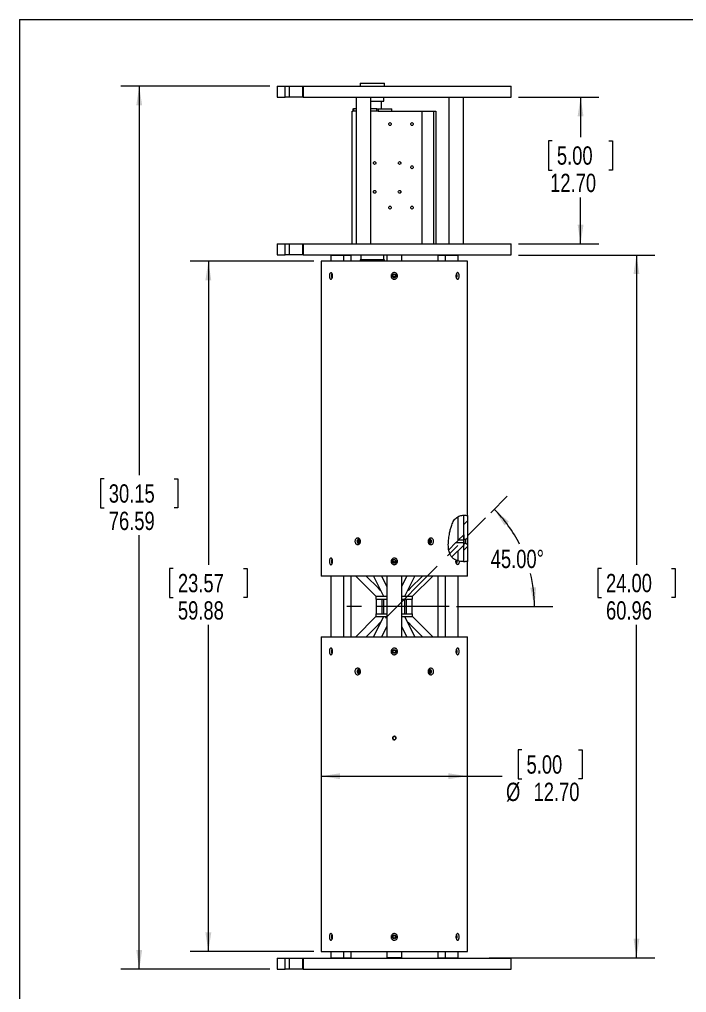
# Model space of a CAD drawing. Header units: millimetres. Extents: x 1 to 20.6, y 0.6 to 27.3.
# Drawn here: x 0.95 to 12.53, y 10.42 to 27.3 of the extents above; entities that cross this region are included whole.
import ezdxf

# ---------------------------------------------------------------- set-up
doc = ezdxf.new("R2010")
doc.units = ezdxf.units.MM
doc.linetypes.add('CENTERX2', pattern=[2.032, 1.27, -0.254, 0.254, -0.254])
doc.styles.add('SLDTEXTSTYLE0', font='TXT', dxfattribs={"width": 0.75})
doc.dimstyles.new('SLDDIMSTYLE0', dxfattribs={"dimtxt": 0.3175, "dimasz": 0.3302, "dimexe": 0, "dimexo": 0.0625, "dimgap": 0.079375, "dimtad": 0, "dimtih": 1, "dimtoh": 1, "dimlfac": 5, "dimrnd": 1e-09, "dimzin": 12, "dimdsep": 46, "dimtxsty": 'SLDTEXTSTYLE0', "dimsah": 1, "dimcen": 0.09, "dimadec": 0, "dimazin": 3, "dimtfac": 1, "dimtofl": 0, "dimtmove": 0, "dimatfit": 3, "dimfxl": 1, "dimfrac": 2, "dimtolj": 1, "dimtzin": 12, "dimarcsym": 0})
doc.dimstyles.new('SLDDIMSTYLE1', dxfattribs={"dimtxt": 0.3175, "dimasz": 0.3302, "dimexe": 0, "dimexo": 0.0625, "dimgap": 0.079375, "dimtad": 0, "dimtih": 1, "dimtoh": 1, "dimlfac": 5, "dimrnd": 1e-09, "dimzin": 4, "dimdsep": 46, "dimtxsty": 'SLDTEXTSTYLE0', "dimsah": 1, "dimcen": 0.09, "dimadec": 0, "dimazin": 1, "dimtfac": 1, "dimtofl": 0, "dimtmove": 0, "dimatfit": 3, "dimfxl": 1, "dimfrac": 2, "dimtolj": 1, "dimtzin": 12, "dimarcsym": 0})
doc.dimstyles.new('SLDDIMSTYLE2', dxfattribs={"dimtxt": 0.3175, "dimasz": 0.3302, "dimexe": 0, "dimexo": 0.0625, "dimgap": 0.079375, "dimtad": 0, "dimtih": 1, "dimtoh": 1, "dimdec": 4, "dimlfac": 5, "dimzin": 4, "dimdsep": 46, "dimtxsty": 'SLDTEXTSTYLE0', "dimsah": 1, "dimcen": 0.09, "dimazin": 1, "dimtfac": 1, "dimtofl": 0, "dimtmove": 0, "dimatfit": 3, "dimfxl": 1, "dimfrac": 2, "dimtolj": 1, "dimtzin": 12, "dimarcsym": 0})

# ---------------------------------------------------------------- blocks, each defined once
blk = doc.blocks.new('_D')
at = {"color": 7, "linetype": 'Continuous', "lineweight": 0}
for p, q in [((5.301, 26.145), (2.715, 26.145)), ((3.032, 26.145), (3.032, 19.399)), ((2.424, 19.334), (2.359, 19.334)), ((2.359, 19.334), (2.359, 18.83)), ((3.641, 19.334), (3.705, 19.334)), ((3.705, 19.334), (3.705, 18.83)), ((2.359, 18.83), (2.424, 18.83)), ((3.705, 18.83), (3.641, 18.83)), ((3.032, 10.827), (3.032, 18.355)), ((5.301, 10.827), (2.715, 10.827))]:
    blk.add_line(p, q, dxfattribs=at)
for points in [[(3.032, 26.145), (2.981, 25.815), (3.083, 25.815)], [(3.032, 10.827), (3.083, 11.158), (2.981, 11.158)]]:
    blk.add_solid(points, dxfattribs=at)
at = {"color": 7, "linetype": 'Continuous', "lineweight": 0, "char_height": 0.3175, "attachment_point": 1, "style": 'SLDTEXTSTYLE0'}
for s, insert in [('30.15', (2.504, 19.239)), ('76.59', (2.504, 18.764))]:
    blk.add_mtext(s, dxfattribs=dict(at, insert=insert))
blk = doc.blocks.new('_D_1')
at = {"color": 7, "linetype": 'Continuous', "lineweight": 0}
for p, q in [((9.619, 25.954), (11.012, 25.954)), ((10.695, 25.954), (10.695, 25.262)), ((10.204, 25.197), (10.139, 25.197)), ((10.139, 25.197), (10.139, 24.693)), ((11.186, 25.197), (11.251, 25.197)), ((11.251, 25.197), (11.251, 24.693)), ((10.139, 24.693), (10.204, 24.693)), ((11.251, 24.693), (11.186, 24.693)), ((10.695, 23.414), (10.695, 24.218)), ((9.619, 23.414), (11.012, 23.414))]:
    blk.add_line(p, q, dxfattribs=at)
for points in [[(10.695, 25.954), (10.644, 25.624), (10.746, 25.624)], [(10.695, 23.414), (10.746, 23.745), (10.644, 23.745)]]:
    blk.add_solid(points, dxfattribs=at)
at = {"color": 7, "linetype": 'Continuous', "lineweight": 0, "char_height": 0.3175, "attachment_point": 1, "style": 'SLDTEXTSTYLE0'}
for s, insert in [('5.00', (10.284, 25.103)), ('12.70', (10.167, 24.628))]:
    blk.add_mtext(s, dxfattribs=dict(at, insert=insert))
blk = doc.blocks.new('_D_2')
at = {"color": 7, "linetype": 'Continuous', "lineweight": 0}
for p, q in [((9.619, 23.217), (11.983, 23.217)), ((11.665, 23.217), (11.665, 17.845)), ((11.057, 17.78), (10.992, 17.78)), ((10.992, 17.78), (10.992, 17.276)), ((12.273, 17.78), (12.338, 17.78)), ((12.338, 17.78), (12.338, 17.276)), ((10.992, 17.276), (11.057, 17.276)), ((12.338, 17.276), (12.273, 17.276)), ((11.665, 11.025), (11.665, 16.801)), ((9.105, 11.025), (11.983, 11.025))]:
    blk.add_line(p, q, dxfattribs=at)
for points in [[(11.665, 23.217), (11.614, 22.887), (11.716, 22.887)], [(11.665, 11.025), (11.716, 11.355), (11.614, 11.355)]]:
    blk.add_solid(points, dxfattribs=at)
at = {"color": 7, "linetype": 'Continuous', "lineweight": 0, "char_height": 0.3175, "attachment_point": 1, "style": 'SLDTEXTSTYLE0'}
for s, insert in [('24.00', (11.137, 17.685)), ('60.96', (11.137, 17.21))]:
    blk.add_mtext(s, dxfattribs=dict(at, insert=insert))
blk = doc.blocks.new('_D_3')
at = {"color": 7, "linetype": 'Continuous', "lineweight": 0}
for p, q in [((9.676, 14.632), (9.612, 14.632)), ((9.612, 14.632), (9.612, 14.128)), ((10.659, 14.632), (10.723, 14.632)), ((10.723, 14.632), (10.723, 14.128)), ((6.19, 14.175), (8.73, 14.175)), ((8.73, 14.175), (9.336, 14.175)), ((9.612, 14.128), (9.676, 14.128)), ((10.723, 14.128), (10.659, 14.128))]:
    blk.add_line(p, q, dxfattribs=at)
for points in [[(6.19, 14.175), (6.52, 14.124), (6.52, 14.226)], [(8.73, 14.175), (8.4, 14.226), (8.4, 14.124)]]:
    blk.add_solid(points, dxfattribs=at)
at = {"color": 7, "linetype": 'Continuous', "lineweight": 0, "char_height": 0.3175, "attachment_point": 1, "style": 'SLDTEXTSTYLE0'}
for s, insert in [('5.00', (9.757, 14.537)), ('%%c', (9.4, 14.062)), ('12.70', (9.879, 14.062))]:
    blk.add_mtext(s, dxfattribs=dict(at, insert=insert))
blk = doc.blocks.new('_D_4')
at = {"color": 7, "linetype": 'Continuous', "lineweight": 0}
for p, q in [((6.063, 23.109), (3.915, 23.109)), ((4.232, 23.109), (4.232, 17.845)), ((3.624, 17.78), (3.559, 17.78)), ((3.559, 17.78), (3.559, 17.276)), ((4.841, 17.78), (4.905, 17.78)), ((4.905, 17.78), (4.905, 17.276)), ((3.559, 17.276), (3.624, 17.276)), ((4.905, 17.276), (4.841, 17.276)), ((4.232, 11.133), (4.232, 16.801)), ((6.063, 11.133), (3.915, 11.133))]:
    blk.add_line(p, q, dxfattribs=at)
for points in [[(4.232, 23.109), (4.181, 22.779), (4.283, 22.779)], [(4.232, 11.133), (4.283, 11.463), (4.181, 11.463)]]:
    blk.add_solid(points, dxfattribs=at)
at = {"color": 7, "linetype": 'Continuous', "lineweight": 0, "char_height": 0.3175, "attachment_point": 1, "style": 'SLDTEXTSTYLE0'}
for s, insert in [('23.57', (3.704, 17.685)), ('59.88', (3.704, 17.21))]:
    blk.add_mtext(s, dxfattribs=dict(at, insert=insert))
blk = doc.blocks.new('_D_5')
at = {"color": 7, "linetype": 'Continuous', "lineweight": 0}
for p, q in [((9.135, 18.745), (9.421, 19.031)), ((8.54, 17.121), (10.212, 17.121))]:
    blk.add_line(p, q, dxfattribs=at)
for start, end in [(26.864, 45), (0, 13.9139)]:
    blk.add_arc((7.51, 17.121), 2.384, start, end, dxfattribs=at)
for points in [[(9.196, 18.807), (9.375, 18.524), (9.451, 18.591)], [(9.895, 17.121), (9.923, 17.454), (9.821, 17.447)]]:
    blk.add_solid(points, dxfattribs=at)
at = {"color": 7, "linetype": 'Continuous', "lineweight": 0, "insert": (9.135, 18.104), "char_height": 0.3175, "attachment_point": 1, "style": 'SLDTEXTSTYLE0'}
blk.add_mtext('45.00°', dxfattribs=at)

msp = doc.modelspace()

# ---------------------------------------------------------------- hatches: boundary and pattern name
at = {"linetype": 'Continuous', "lineweight": 0}
h = msp.add_hatch(dxfattribs=at)
h.set_pattern_fill('ANSI31', scale=0.1, style=0)
edge = h.paths.add_edge_path(flags=0)
edge.add_spline(control_points=[(8.730247, 18.698515), (8.708611, 18.701851), (8.687286, 18.70321), (8.666747, 18.702442)], knot_values=[0.086639979, 0.086639979, 0.086639979, 0.086639979, 0.1136317, 0.1136317, 0.1136317, 0.1136317], weights=[1, 1, 1, 1], degree=3, periodic=0)
edge.add_line((8.666747, 18.702442), (8.666747, 18.282431))
edge.add_line((8.666747, 18.282431), (8.70205, 18.282431))
edge.add_line((8.70205, 18.282431), (8.730247, 18.306942))
edge.add_line((8.730247, 18.306942), (8.730247, 18.698515))
h = msp.add_hatch(dxfattribs=at)
h.set_pattern_fill('ANSI31', scale=0.1, style=0)
h.paths.add_polyline_path([(8.572102, 18.272398), (8.665299, 18.272398), (8.665299, 18.365595)], flags=0)
h = msp.add_hatch(dxfattribs=at)
h.set_pattern_fill('ANSI31', scale=0.1, style=0)
edge = h.paths.add_edge_path(flags=0)
edge.add_line((8.665299, 18.18599), (8.665299, 18.227186))
edge.add_line((8.665299, 18.227186), (8.52689, 18.227186))
edge.add_line((8.52689, 18.227186), (8.405102, 18.105399))
edge.add_spline(control_points=[(8.405102, 18.105399), (8.41316, 18.055868), (8.429566, 18.012106), (8.457724, 17.978415)], knot_values=[0.416616937, 0.416616937, 0.416616937, 0.416616937, 0.481722104, 0.481722104, 0.481722104, 0.481722104], weights=[1, 1, 1, 1], degree=3, periodic=0)
edge.add_line((8.457724, 17.978415), (8.665299, 18.18599))
h = msp.add_hatch(dxfattribs=at)
h.set_pattern_fill('ANSI31', scale=0.1, style=0)
edge = h.paths.add_edge_path(flags=0)
edge.add_line((8.730247, 18.192642), (8.70205, 18.217153))
edge.add_line((8.70205, 18.217153), (8.666747, 18.217153))
edge.add_line((8.666747, 18.217153), (8.666747, 17.897161))
edge.add_spline(control_points=[(8.666747, 17.897161), (8.687514, 17.896691), (8.708794, 17.897576), (8.730247, 17.899763)], knot_values=[0.584541604, 0.584541604, 0.584541604, 0.584541604, 0.609069313, 0.609069313, 0.609069313, 0.609069313], weights=[1, 1, 1, 1], degree=3, periodic=0)
edge.add_line((8.730247, 17.899763), (8.730247, 18.192642))

# ---------------------------------------------------------------- linework, layer by layer
at = {"color": 7, "linetype": 'Continuous', "lineweight": 0}
for p, q in [((0.9525, 27.305), (20.6375, 27.305)), ((0.9525, 27.305), (0.9525, 0.635)), ((8.665299, 18.365595), (8.665299, 18.18599)), ((8.665299, 18.272398), (8.666747, 18.27724)), ((8.665299, 18.18599), (8.665299, 18.272398))]:
    msp.add_line(p, q, dxfattribs=at)
at = {"color": 7, "linetype": 'Continuous', "lineweight": 15}
for p, q in [((6.870418, 26.200785), (6.870418, 26.144886)), ((6.870418, 26.200785), (7.262283, 26.200785)), ((7.262283, 26.200785), (7.290418, 26.200785)), ((7.290418, 26.144886), (7.290418, 26.200785)), ((5.428247, 26.144886), (5.428247, 25.954386)), ((5.428247, 26.144886), (5.565126, 26.144886)), ((5.565126, 25.954386), (5.565126, 26.144886)), ((5.565126, 26.144886), (5.637904, 26.144886)), ((5.637904, 26.144886), (5.637904, 25.954386)), ((5.637904, 26.144886), (5.866504, 26.144886)), ((5.866504, 26.144886), (5.866504, 25.954386)), ((5.866504, 26.144886), (5.877741, 26.144886)), ((5.877741, 26.144886), (5.877741, 25.954386)), ((5.877741, 26.144886), (9.492247, 26.144886)), ((9.492247, 25.954386), (9.492247, 26.144886)), ((5.428247, 25.954386), (5.565126, 25.954386)), ((5.637904, 25.954386), (5.565126, 25.954386)), ((5.866504, 25.954386), (5.637904, 25.954386)), ((5.877741, 25.954386), (5.866504, 25.954386)), ((5.877741, 25.954386), (9.492247, 25.954386)), ((6.796848, 25.954386), (6.796848, 23.414386)), ((7.050848, 23.414386), (7.050848, 25.954386)), ((7.050848, 25.886386), (7.253623, 25.886386)), ((7.239118, 25.754385), (7.239118, 25.886386)), ((7.253623, 25.886386), (7.280418, 25.886386)), ((7.280418, 25.886386), (7.280418, 25.954386)), ((8.406044, 25.954386), (8.406044, 23.414386)), ((8.660044, 23.414386), (8.660044, 25.954386)), ((6.729029, 23.414386), (6.729029, 25.714386)), ((6.729029, 25.714386), (6.740768, 25.714386)), ((6.740768, 25.754385), (6.740768, 25.714386)), ((6.740768, 25.754385), (6.750768, 25.754385)), ((6.750768, 25.714386), (6.740768, 25.714386)), ((6.750768, 25.754385), (6.750768, 25.714386)), ((6.796848, 25.754385), (6.750768, 25.754385)), ((6.796848, 25.714386), (6.750768, 25.714386)), ((7.156068, 25.754385), (7.050848, 25.754385)), ((7.156068, 25.714386), (7.050848, 25.714386)), ((7.156068, 25.714386), (7.156068, 25.754385)), ((7.156068, 25.754385), (7.183388, 25.754385)), ((7.183388, 25.714386), (7.156068, 25.714386)), ((7.183388, 25.754385), (7.183388, 25.714386)), ((7.183388, 25.754385), (7.417388, 25.754385)), ((7.183388, 25.714386), (7.188888, 25.714386)), ((7.188888, 25.714386), (7.941464, 25.714386)), ((7.417388, 25.714386), (7.417388, 25.754385)), ((7.417388, 25.754385), (7.420068, 25.754385)), ((7.420068, 25.714386), (7.420068, 25.754385)), ((7.941464, 25.714386), (8.141464, 25.714386)), ((7.941464, 25.714386), (7.941464, 23.414386)), ((8.141464, 25.714386), (8.141464, 23.414386)), ((8.141464, 25.714386), (8.181464, 25.714386)), ((8.181464, 25.714386), (8.181464, 23.414386)), ((5.428247, 23.414386), (5.428247, 23.223886)), ((5.428247, 23.414386), (5.565126, 23.414386)), ((5.565126, 23.223886), (5.565126, 23.414386)), ((5.565126, 23.414386), (5.637904, 23.414386)), ((5.637904, 23.414386), (5.637904, 23.223886)), ((5.637904, 23.414386), (5.866504, 23.414386)), ((5.866504, 23.414386), (5.866504, 23.223886)), ((5.866504, 23.414386), (5.877741, 23.414386)), ((5.877741, 23.414386), (5.877741, 23.223886)), ((5.877741, 23.414386), (9.492247, 23.414386)), ((9.492247, 23.223886), (9.492247, 23.414386)), ((5.428247, 23.223886), (5.565126, 23.223886)), ((5.637904, 23.223886), (5.565126, 23.223886)), ((5.866504, 23.223886), (5.637904, 23.223886)), ((5.877741, 23.223886), (5.866504, 23.223886)), ((5.877741, 23.223886), (9.492247, 23.223886)), ((6.357692, 23.216941), (6.357692, 23.108941)), ((6.357692, 23.216941), (6.577662, 23.216941)), ((6.577662, 23.216941), (6.577662, 23.108941)), ((6.577662, 23.216941), (6.704662, 23.216941)), ((6.704662, 23.216941), (6.704662, 23.108941)), ((6.870418, 23.133186), (6.870418, 23.108941)), ((7.262283, 23.133186), (6.870418, 23.133186)), ((6.880418, 23.223886), (6.880418, 23.133186)), ((7.290418, 23.133186), (7.262283, 23.133186)), ((7.280418, 23.133186), (7.280418, 23.223886)), ((7.290418, 23.108941), (7.290418, 23.133186)), ((7.333247, 23.223886), (7.333247, 23.108941)), ((7.587247, 23.223886), (7.587247, 23.108941)), ((8.215831, 23.216941), (8.215831, 23.108941)), ((8.215831, 23.216941), (8.342831, 23.216941)), ((8.342831, 23.216941), (8.342831, 23.108941)), ((8.342831, 23.216941), (8.562801, 23.216941)), ((8.562801, 23.216941), (8.562801, 23.108941)), ((6.190247, 23.108941), (6.190247, 18.306475)), ((6.825247, 23.108941), (6.190247, 23.108941)), ((8.730247, 23.108941), (6.825247, 23.108941)), ((8.730247, 18.698515), (8.730247, 23.108941)), ((8.562801, 18.673402), (8.562801, 18.258051)), ((8.666747, 18.282431), (8.666747, 18.702442)), ((8.730247, 18.698515), (8.730247, 18.306942)), ((8.572102, 18.272398), (8.665299, 18.365595)), ((8.665299, 18.272398), (8.572102, 18.272398)), ((8.665299, 18.272398), (8.665299, 18.365595)), ((8.665299, 18.227186), (8.665299, 18.272398)), ((8.70205, 18.282431), (8.666747, 18.282431)), ((8.730247, 18.306942), (8.70205, 18.282431)), ((8.70205, 18.217154), (8.70205, 18.282431)), ((6.190247, 18.193434), (6.190247, 17.64794)), ((6.857721, 18.227186), (6.859844, 18.22732)), ((8.405102, 18.105399), (8.52689, 18.227186)), ((8.665299, 18.18599), (8.457724, 17.978415)), ((8.52689, 18.227186), (8.665299, 18.227186)), ((8.562801, 18.083492), (8.562801, 17.913365)), ((8.665299, 18.18599), (8.665299, 18.227186)), ((8.666747, 17.897161), (8.666747, 18.217154)), ((8.666747, 18.217154), (8.70205, 18.217154)), ((8.70205, 18.217154), (8.730247, 18.192642)), ((8.730247, 18.192642), (8.730247, 17.899763)), ((8.586982, 17.90645), (8.550164, 17.91698)), ((8.730247, 17.64794), (8.730247, 17.899763)), ((6.825247, 17.64794), (6.190247, 17.64794)), ((6.357692, 17.64794), (6.357692, 16.59394)), ((6.577662, 17.64794), (6.577662, 16.59394)), ((6.704662, 17.64794), (6.704662, 16.59394)), ((6.793244, 17.64794), (7.142444, 17.29874)), ((8.730247, 17.64794), (6.825247, 17.64794)), ((7.183739, 17.43705), (6.972849, 17.64794)), ((7.100651, 17.64794), (7.275251, 17.29874)), ((7.333247, 17.466731), (7.242642, 17.64794)), ((7.333247, 17.64794), (7.333247, 16.59394)), ((7.677851, 17.64794), (7.587247, 17.466731)), ((7.587247, 17.64794), (7.587247, 16.59394)), ((7.645242, 17.29874), (7.819842, 17.64794)), ((7.947644, 17.64794), (7.736754, 17.43705)), ((7.778049, 17.29874), (8.127249, 17.64794)), ((8.215831, 17.64794), (8.215831, 16.59394)), ((8.342831, 17.64794), (8.342831, 16.59394)), ((8.562801, 17.64794), (8.562801, 16.59394)), ((7.142444, 17.29874), (7.142747, 17.29874)), ((7.142747, 17.29874), (7.142747, 17.24794)), ((7.142747, 17.24794), (7.333247, 17.24794)), ((7.142796, 17.29874), (7.296655, 17.29874)), ((7.149161, 16.99394), (7.149161, 17.24794)), ((7.149161, 17.24794), (7.249711, 17.24794)), ((7.249711, 16.99394), (7.249711, 17.24794)), ((7.278254, 16.99394), (7.278254, 17.24794)), ((7.296655, 17.29874), (7.306388, 17.29874)), ((7.306388, 17.29874), (7.333247, 17.29874)), ((7.587247, 17.29874), (7.614105, 17.29874)), ((7.587247, 17.24794), (7.73521, 17.24794)), ((7.614105, 17.29874), (7.623838, 17.29874)), ((7.623838, 17.29874), (7.73521, 17.29874)), ((7.642239, 16.99394), (7.642239, 17.24794)), ((7.670782, 16.99394), (7.670782, 17.24794)), ((7.670782, 17.24794), (7.771332, 17.24794)), ((7.73521, 17.29874), (7.777697, 17.29874)), ((7.73521, 17.24794), (7.777747, 17.24794)), ((7.771332, 16.99394), (7.771332, 17.24794)), ((7.777747, 17.24794), (7.777747, 17.29874)), ((7.777747, 17.29874), (7.778049, 17.29874)), ((7.142444, 16.94314), (6.793244, 16.59394)), ((7.275251, 16.94314), (7.100651, 16.59394)), ((7.142444, 16.94314), (7.142747, 16.94314)), ((7.142747, 16.99394), (7.142747, 16.94314)), ((7.142747, 16.99394), (7.333247, 16.99394)), ((7.142796, 16.94314), (7.296655, 16.94314)), ((7.149161, 16.99394), (7.249711, 16.99394)), ((7.296655, 16.94314), (7.306388, 16.94314)), ((7.306388, 16.94314), (7.333247, 16.94314)), ((7.587247, 16.99394), (7.777747, 16.99394)), ((7.587247, 16.94314), (7.614105, 16.94314)), ((7.614105, 16.94314), (7.623838, 16.94314)), ((7.623838, 16.94314), (7.777697, 16.94314)), ((7.819842, 16.59394), (7.645242, 16.94314)), ((7.670782, 16.99394), (7.771332, 16.99394)), ((7.777697, 16.94314), (7.778049, 16.94314)), ((7.777747, 16.94314), (7.777747, 16.99394)), ((8.127249, 16.59394), (7.778049, 16.94314)), ((6.972849, 16.59394), (7.183641, 16.804732)), ((7.242642, 16.59394), (7.333247, 16.77515)), ((7.587247, 16.77515), (7.677851, 16.59394)), ((7.736853, 16.804732), (7.947644, 16.59394)), ((6.190247, 16.59394), (6.190247, 16.048634)), ((6.190247, 16.59394), (6.825247, 16.59394)), ((6.825247, 16.59394), (8.730247, 16.59394)), ((8.730247, 16.048557), (8.730247, 16.59394)), ((6.190247, 15.935714), (6.190247, 11.13294)), ((6.857721, 15.969482), (6.859844, 15.969616)), ((8.730247, 11.13294), (8.730247, 15.93494)), ((5.428247, 11.017995), (5.428247, 10.827495)), ((5.428247, 11.017995), (5.565126, 11.017995)), ((5.565126, 10.827495), (5.565126, 11.017995)), ((5.565126, 11.017995), (5.637904, 11.017995)), ((5.637904, 11.017995), (5.637904, 10.827495)), ((5.637904, 11.017995), (5.866504, 11.017995)), ((5.866504, 11.017995), (5.866504, 10.827495)), ((5.866504, 11.017995), (5.877741, 11.017995)), ((5.877741, 11.017995), (5.877741, 10.827495)), ((5.877741, 11.017995), (9.492247, 11.017995)), ((6.190247, 11.13294), (6.825247, 11.13294)), ((6.357692, 11.13294), (6.357692, 11.02494)), ((6.357692, 11.02494), (6.577662, 11.02494)), ((6.577662, 11.13294), (6.577662, 11.02494)), ((6.577662, 11.02494), (6.704662, 11.02494)), ((6.704662, 11.13294), (6.704662, 11.02494)), ((6.825247, 11.13294), (8.730247, 11.13294)), ((7.333247, 11.13294), (7.333247, 11.031886)), ((7.333247, 11.031886), (7.587247, 11.031886)), ((7.587247, 11.13294), (7.587247, 11.031886)), ((8.215831, 11.13294), (8.215831, 11.02494)), ((8.215831, 11.02494), (8.342831, 11.02494)), ((8.342831, 11.13294), (8.342831, 11.02494)), ((8.342831, 11.02494), (8.562801, 11.02494)), ((8.562801, 11.13294), (8.562801, 11.02494)), ((9.492247, 10.827495), (9.492247, 11.017995)), ((5.428247, 10.827495), (5.565126, 10.827495)), ((5.637904, 10.827495), (5.565126, 10.827495)), ((5.866504, 10.827495), (5.637904, 10.827495)), ((5.877741, 10.827495), (5.866504, 10.827495)), ((5.877741, 10.827495), (9.492247, 10.827495))]:
    msp.add_line(p, q, dxfattribs=at)
at = {"color": 7, "linetype": 'CENTERX2', "lineweight": 0}
for p, q in [((7.308438, 16.918932), (9.045107, 18.655601)), ((8.412747, 17.12094), (6.507747, 17.12094))]:
    msp.add_line(p, q, dxfattribs=at)
at = {"color": 7, "linetype": 'Continuous', "lineweight": 15, "flags": 128}
for points in [[(7.387208, 25.465796), (7.379059, 25.467667), (7.37215, 25.472998), (7.367534, 25.480975), (7.365913, 25.490386), (7.367534, 25.499796), (7.37215, 25.507774), (7.379059, 25.513104), (7.387208, 25.514976), (7.395358, 25.513104), (7.402266, 25.507774), (7.406883, 25.499796), (7.408504, 25.490386), (7.406883, 25.480975), (7.402266, 25.472998), (7.395358, 25.467667), (7.387208, 25.465796)], [(7.768259, 25.465796), (7.76011, 25.467667), (7.753201, 25.472998), (7.748585, 25.480975), (7.746964, 25.490386), (7.748585, 25.499796), (7.753201, 25.507774), (7.76011, 25.513104), (7.768259, 25.514976), (7.776409, 25.513104), (7.783318, 25.507774), (7.787934, 25.499796), (7.789555, 25.490386), (7.787934, 25.480975), (7.783318, 25.472998), (7.776409, 25.467667), (7.768259, 25.465796)], [(7.11874, 24.789796), (7.110591, 24.791667), (7.103682, 24.796998), (7.099066, 24.804975), (7.097445, 24.814386), (7.099066, 24.823796), (7.103682, 24.831773), (7.110591, 24.837104), (7.11874, 24.838975), (7.12689, 24.837104), (7.133799, 24.831773), (7.138415, 24.823796), (7.140036, 24.814386), (7.138415, 24.804975), (7.133799, 24.796998), (7.12689, 24.791667), (7.11874, 24.789796)], [(7.13874, 24.822832), (7.137445, 24.814386), (7.13874, 24.80594)], [(7.551753, 24.789796), (7.543604, 24.791667), (7.536695, 24.796998), (7.532078, 24.804975), (7.530457, 24.814386), (7.532078, 24.823796), (7.536695, 24.831773), (7.543604, 24.837104), (7.551753, 24.838975), (7.559902, 24.837104), (7.566811, 24.831773), (7.571428, 24.823796), (7.573049, 24.814386), (7.571428, 24.804975), (7.566811, 24.796998), (7.559902, 24.791667), (7.551753, 24.789796)], [(7.571753, 24.822832), (7.570457, 24.814386), (7.571753, 24.80594)], [(7.768259, 24.715796), (7.76011, 24.717668), (7.753201, 24.722998), (7.748585, 24.730975), (7.746964, 24.740386), (7.748585, 24.749796), (7.753201, 24.757774), (7.76011, 24.763104), (7.768259, 24.764976), (7.776409, 24.763104), (7.783318, 24.757774), (7.787934, 24.749796), (7.789555, 24.740386), (7.787934, 24.730975), (7.783318, 24.722998), (7.776409, 24.717668), (7.768259, 24.715796)], [(7.11874, 24.289796), (7.110591, 24.291667), (7.103682, 24.296998), (7.099066, 24.304976), (7.097445, 24.314385), (7.099066, 24.323796), (7.103682, 24.331773), (7.110591, 24.337104), (7.11874, 24.338975), (7.12689, 24.337104), (7.133799, 24.331773), (7.138415, 24.323796), (7.140036, 24.314385), (7.138415, 24.304976), (7.133799, 24.296998), (7.12689, 24.291667), (7.11874, 24.289796)], [(7.13874, 24.322831), (7.137445, 24.314385), (7.13874, 24.305939)], [(7.551753, 24.289796), (7.543604, 24.291667), (7.536695, 24.296998), (7.532078, 24.304976), (7.530457, 24.314385), (7.532078, 24.323796), (7.536695, 24.331773), (7.543604, 24.337104), (7.551753, 24.338975), (7.559902, 24.337104), (7.566811, 24.331773), (7.571428, 24.323796), (7.573049, 24.314385), (7.571428, 24.304976), (7.566811, 24.296998), (7.559902, 24.291667), (7.551753, 24.289796)], [(7.571753, 24.322831), (7.570457, 24.314385), (7.571753, 24.305939)], [(7.387208, 24.015795), (7.379059, 24.017668), (7.37215, 24.022998), (7.367534, 24.030976), (7.365913, 24.040386), (7.367534, 24.049796), (7.37215, 24.057773), (7.379059, 24.063104), (7.387208, 24.064976), (7.395358, 24.063104), (7.402266, 24.057773), (7.406883, 24.049796), (7.408504, 24.040386), (7.406883, 24.030976), (7.402266, 24.022998), (7.395358, 24.017668), (7.387208, 24.015795)], [(7.768259, 24.015795), (7.76011, 24.017668), (7.753201, 24.022998), (7.748585, 24.030976), (7.746964, 24.040386), (7.748585, 24.049796), (7.753201, 24.057773), (7.76011, 24.063104), (7.768259, 24.064976), (7.776409, 24.063104), (7.783318, 24.057773), (7.787934, 24.049796), (7.789555, 24.040386), (7.787934, 24.030976), (7.783318, 24.022998), (7.776409, 24.017668), (7.768259, 24.015795)], [(6.384813, 22.887579), (6.378568, 22.885095), (6.373274, 22.87802), (6.369736, 22.867431), (6.368494, 22.85494)], [(6.368494, 22.85494), (6.369736, 22.84245), (6.373274, 22.831861), (6.378568, 22.824786), (6.384813, 22.822301)], [(7.482853, 22.868831), (7.481132, 22.877482), (7.478737, 22.881837)], [(8.53568, 22.822301), (8.541925, 22.824786), (8.547219, 22.831861), (8.550757, 22.84245), (8.551999, 22.85494), (8.550757, 22.867431), (8.547219, 22.87802), (8.541925, 22.885095), (8.53568, 22.887579), (8.53568, 22.887579)], [(6.811079, 18.249792), (6.81323, 18.237302), (6.819358, 18.226713), (6.828528, 18.219638), (6.839345, 18.217154), (6.850162, 18.219638), (6.859332, 18.226713), (6.86546, 18.237302), (6.867611, 18.249792), (6.86546, 18.262283), (6.859332, 18.272872), (6.850162, 18.279947), (6.839345, 18.282431), (6.828528, 18.279947), (6.819358, 18.272872), (6.81323, 18.262283), (6.811079, 18.249792)], [(6.859844, 18.272265), (6.857721, 18.272398), (6.850229, 18.270678), (6.843877, 18.265777), (6.839633, 18.258443), (6.838143, 18.249792), (6.839633, 18.241142), (6.843877, 18.233808), (6.850229, 18.228907), (6.857721, 18.227186), (6.857721, 18.227186)], [(8.052882, 18.249792), (8.055034, 18.237302), (8.061161, 18.226713), (8.070331, 18.219638), (8.081148, 18.217154), (8.091965, 18.219638), (8.101135, 18.226713), (8.107263, 18.237302), (8.109415, 18.249792), (8.107263, 18.262283), (8.101135, 18.272872), (8.091965, 18.279947), (8.081148, 18.282431), (8.070331, 18.279947), (8.061161, 18.272872), (8.055034, 18.262283), (8.052882, 18.249792)], [(8.060649, 18.22732), (8.062773, 18.227186), (8.070265, 18.228907), (8.076616, 18.233808), (8.08086, 18.241142), (8.08235, 18.249792), (8.08086, 18.258443), (8.076616, 18.265777), (8.070265, 18.270678), (8.062773, 18.272398), (8.060649, 18.272265)], [(6.384813, 17.934579), (6.378568, 17.932095), (6.373274, 17.92502), (6.369736, 17.914431), (6.368494, 17.90194)], [(6.368494, 17.90194), (6.369736, 17.88945), (6.373274, 17.878861), (6.378568, 17.871786), (6.384813, 17.869301)], [(7.482853, 17.915831), (7.481132, 17.924482), (7.478737, 17.928837)], [(8.53568, 17.869301), (8.535703, 17.869301), (8.542201, 17.87202), (8.54762, 17.87969), (8.551063, 17.891042), (8.55196, 17.904198), (8.550164, 17.91698)], [(6.384813, 16.372579), (6.378568, 16.370095), (6.373274, 16.36302), (6.369736, 16.352431), (6.368494, 16.33994), (6.369736, 16.32745), (6.373274, 16.316861), (6.378568, 16.309786), (6.384813, 16.307301)], [(8.551999, 16.33994), (8.550757, 16.352431), (8.547219, 16.36302), (8.541925, 16.370095), (8.53568, 16.372579)], [(8.53568, 16.307301), (8.541925, 16.309786), (8.547219, 16.316861), (8.550757, 16.32745), (8.551999, 16.33994)], [(6.867611, 15.992088), (6.86546, 16.004579), (6.859332, 16.015167), (6.850162, 16.022243), (6.839345, 16.024727), (6.828528, 16.022243), (6.819358, 16.015167), (6.81323, 16.004579), (6.811079, 15.992088), (6.81323, 15.979598), (6.819358, 15.969009), (6.828528, 15.961934), (6.839345, 15.959449), (6.850162, 15.961934), (6.859332, 15.969009), (6.86546, 15.979598), (6.867611, 15.992088)], [(6.859844, 16.014561), (6.857721, 16.014694), (6.850229, 16.012973), (6.843877, 16.008073), (6.839633, 16.000739), (6.838143, 15.992088), (6.839633, 15.983437), (6.843877, 15.976103), (6.850229, 15.971203), (6.857721, 15.969482)], [(8.109415, 15.992088), (8.107263, 16.004579), (8.101135, 16.015167), (8.091965, 16.022243), (8.081148, 16.024727), (8.070331, 16.022243), (8.061161, 16.015167), (8.055034, 16.004579), (8.052882, 15.992088), (8.055034, 15.979598), (8.061161, 15.969009), (8.070331, 15.961934), (8.081148, 15.959449), (8.091965, 15.961934), (8.101135, 15.969009), (8.107263, 15.979598), (8.109415, 15.992088)], [(8.060649, 15.969616), (8.062773, 15.969482), (8.070265, 15.971203), (8.076616, 15.976103), (8.08086, 15.983437), (8.08235, 15.992088), (8.08086, 16.000739), (8.076616, 16.008073), (8.070265, 16.012973), (8.062773, 16.014694), (8.060649, 16.014561)], [(6.384813, 11.419579), (6.378568, 11.417095), (6.373274, 11.41002), (6.369736, 11.39943), (6.368494, 11.38694), (6.369736, 11.37445), (6.373274, 11.363861), (6.378568, 11.356786), (6.384813, 11.354301), (6.384813, 11.354301)], [(8.551999, 11.38694), (8.550757, 11.39943), (8.547219, 11.41002), (8.541925, 11.417095), (8.53568, 11.419579)], [(8.53568, 11.354301), (8.541925, 11.356786), (8.547219, 11.363861), (8.550757, 11.37445), (8.551999, 11.38694)]]:
    msp.add_lwpolyline(points, dxfattribs=at)
at = {"color": 7, "linetype": 'Continuous', "flags": 128}
msp.add_lwpolyline([(7.433952, 14.826657), (7.43903, 14.815745), (7.447338, 14.807907), (7.457611, 14.804336), (7.468286, 14.805578), (7.477736, 14.811441), (7.484524, 14.821035), (7.487616, 14.832897), (7.486541, 14.845223), (7.481463, 14.856136), (7.473155, 14.863974), (7.462882, 14.867544), (7.452207, 14.866303), (7.442757, 14.860439), (7.435969, 14.850846), (7.432877, 14.838983), (7.433952, 14.826657)], dxfattribs=at)
at = {"color": 7, "linetype": 'Continuous', "lineweight": 15}
for centre, radius in [((7.460247, 22.85494), 0.032639), ((7.460247, 17.90194), 0.032639), ((7.460247, 16.33994), 0.032639), ((7.460247, 16.33994), 0.022606), ((7.460247, 11.38694), 0.032639), ((7.460247, 11.38694), 0.022606)]:
    msp.add_circle(centre, radius, dxfattribs=at)
for centre in [(7.460247, 22.868831), (7.460247, 17.915831)]:
    msp.add_arc(centre, 0.022606, 144.8773848, 0, dxfattribs=at)
for points, knots in [([(6.37901, 22.898468), (6.381139, 22.894278), (6.385614, 22.88547), (6.389312, 22.867642), (6.389887, 22.848046), (6.386885, 22.828996), (6.38074, 22.812961), (6.372337, 22.801868), (6.362859, 22.796934), (6.353465, 22.798489), (6.345112, 22.80618), (6.338538, 22.819181), (6.33433, 22.836246), (6.332927, 22.855623), (6.334546, 22.875112), (6.339101, 22.892332), (6.346144, 22.905146), (6.354915, 22.912108), (6.364385, 22.912526), (6.372773, 22.907454), (6.377182, 22.901103), (6.37901, 22.898468)], [0, 0, 0, 0, 0.048915465, 0.102840112, 0.15757457, 0.212704506, 0.267642531, 0.321842925, 0.375025697, 0.427382042, 0.479526326, 0.532164081, 0.585734771, 0.640239218, 0.695304917, 0.750369665, 0.804849576, 0.858356015, 0.910921332, 0.963052649, 1, 1, 1, 1]), ([(7.506846, 22.886724), (7.509582, 22.88163), (7.515393, 22.870813), (7.517271, 22.851698), (7.513002, 22.832416), (7.502466, 22.815634), (7.487093, 22.803502), (7.468808, 22.797362), (7.449802, 22.797714), (7.432098, 22.804305), (7.417453, 22.816394), (7.407394, 22.832815), (7.403158, 22.851916), (7.405439, 22.871565), (7.414115, 22.889385), (7.428154, 22.903164), (7.445752, 22.911279), (7.46478, 22.912982), (7.483028, 22.908252), (7.49757, 22.898895), (7.504087, 22.890344), (7.506846, 22.886724)], [0, 0, 0, 0, 0.048641325, 0.103283097, 0.158382041, 0.213401349, 0.267772566, 0.321146642, 0.373620297, 0.425747059, 0.478247251, 0.531628894, 0.585977664, 0.640978598, 0.696087885, 0.7507159, 0.804417241, 0.857132388, 0.909290515, 0.961602102, 1, 1, 1, 1]), ([(8.579576, 22.894938), (8.581284, 22.890411), (8.584888, 22.88086), (8.587314, 22.862455), (8.587001, 22.842788), (8.583631, 22.824318), (8.577552, 22.809441), (8.569395, 22.799915), (8.560079, 22.796718), (8.550629, 22.799974), (8.542056, 22.809183), (8.535313, 22.823414), (8.531268, 22.841291), (8.530559, 22.860928), (8.533391, 22.88004), (8.539409, 22.89627), (8.547728, 22.907623), (8.557192, 22.912873), (8.566583, 22.911565), (8.574287, 22.905035), (8.578018, 22.897912), (8.579576, 22.894938)], [0, 0, 0, 0, 0.048824794, 0.103006073, 0.15790068, 0.21303776, 0.26782549, 0.321764072, 0.374685407, 0.42691365, 0.479125864, 0.531987555, 0.585826627, 0.64052898, 0.695654216, 0.750613892, 0.80485855, 0.858088229, 0.910471948, 0.962609327, 1, 1, 1, 1]), ([(8.533243, 17.923634), (8.524825, 17.927579), (8.508639, 17.935164), (8.483824, 17.951858), (8.455675, 17.978028), (8.426767, 18.022077), (8.408119, 18.081167), (8.400051, 18.138901), (8.397551, 18.208355), (8.404085, 18.295023), (8.418654, 18.385593), (8.435707, 18.464963), (8.4537, 18.524746), (8.474377, 18.573824), (8.495902, 18.611485), (8.520311, 18.642196), (8.549668, 18.66819), (8.582872, 18.686236), (8.617889, 18.696989), (8.649695, 18.701938), (8.686753, 18.70329), (8.713157, 18.700925), (8.728033, 18.69887), (8.729507, 18.698633), (8.730247, 18.698515)], [0, 0, 0, 0, 0.029153164, 0.056055837, 0.083503411, 0.126327161, 0.169142902, 0.200945672, 0.233604289, 0.295811094, 0.35940916, 0.403594572, 0.448380594, 0.479791884, 0.512010204, 0.543470178, 0.575937306, 0.622193119, 0.669594401, 0.721670834, 0.773771546, 0.880290414, 0.939963819, 1, 1, 1, 1]), ([(6.190267, 18.306475), (6.190277, 18.306252), (6.190299, 18.305758), (6.190633, 18.297615), (6.191061, 18.284397), (6.191417, 18.267048), (6.191533, 18.247585), (6.191352, 18.228204), (6.190947, 18.211178), (6.19052, 18.199045), (6.190254, 18.192813), (6.190274, 18.19328), (6.190281, 18.193434)], [0, 0, 0, 0, 0.085525597, 0.18987394, 0.295304081, 0.402632025, 0.511794589, 0.622002857, 0.732112761, 0.840976183, 0.947861584, 1, 1, 1, 1]), ([(6.860245, 18.28979), (6.863455, 18.285263), (6.870227, 18.275712), (6.874915, 18.257308), (6.874303, 18.23764), (6.867844, 18.21917), (6.856421, 18.204293), (6.841538, 18.194767), (6.825117, 18.19157), (6.809039, 18.194826), (6.794918, 18.204035), (6.784106, 18.218266), (6.777738, 18.236143), (6.776631, 18.25578), (6.781069, 18.274892), (6.79064, 18.291123), (6.804208, 18.302474), (6.820144, 18.307725), (6.836523, 18.306417), (6.850425, 18.299887), (6.857352, 18.292765), (6.860245, 18.28979)], [0, 0, 0, 0, 0.048824463, 0.103006994, 0.157900384, 0.213038665, 0.26782644, 0.321764695, 0.374686143, 0.426914456, 0.479126837, 0.531988318, 0.585827012, 0.640529829, 0.695654274, 0.750615082, 0.804858734, 0.858088528, 0.910472321, 0.962609451, 1, 1, 1, 1]), ([(6.828951, 18.249792), (6.829257, 18.253468), (6.829867, 18.260819), (6.834698, 18.270494), (6.841059, 18.277582), (6.846265, 18.279647), (6.848467, 18.280521)], [0, 0, 0, 0, 0.267856847, 0.535713151, 0.803630411, 1, 1, 1, 1]), ([(6.847377, 18.219117), (6.84452, 18.220702), (6.838799, 18.223876), (6.832626, 18.232482), (6.829392, 18.241532), (6.829074, 18.247493), (6.828951, 18.249792)], [0, 0, 0, 0, 0.275055279, 0.550876777, 0.826733815, 1, 1, 1, 1]), ([(8.126451, 18.293321), (8.12988, 18.289131), (8.137091, 18.280322), (8.142886, 18.262494), (8.14379, 18.242898), (8.139082, 18.223849), (8.129299, 18.207813), (8.115576, 18.19672), (8.099591, 18.191786), (8.08318, 18.193342), (8.068076, 18.201032), (8.055825, 18.214034), (8.047804, 18.231098), (8.045095, 18.250476), (8.048219, 18.269964), (8.05689, 18.287185), (8.069976, 18.299998), (8.085754, 18.30696), (8.1022, 18.307377), (8.116278, 18.302307), (8.123468, 18.295955), (8.126451, 18.293321)], [0, 0, 0, 0, 0.048916518, 0.102840752, 0.15757482, 0.212705213, 0.267643534, 0.3218438, 0.375026492, 0.42738311, 0.479527113, 0.532165107, 0.585735535, 0.640239979, 0.69530652, 0.750370214, 0.804850145, 0.858356508, 0.910921939, 0.9630528, 1, 1, 1, 1]), ([(8.072614, 18.280228), (8.073702, 18.279911), (8.07786, 18.278701), (8.083815, 18.273048), (8.089349, 18.264091), (8.091913, 18.253293), (8.091322, 18.242146), (8.087591, 18.231916), (8.08128, 18.223503), (8.075565, 18.220489), (8.072738, 18.218998)], [0, 0, 0, 0, 0.048333011, 0.184690411, 0.32109218, 0.457492676, 0.593852217, 0.730191444, 0.866564059, 1, 1, 1, 1]), ([(8.52689, 18.227186), (8.527027, 18.227277), (8.527332, 18.227479), (8.530107, 18.229342), (8.535981, 18.233424), (8.545265, 18.240418), (8.555178, 18.249248), (8.562852, 18.257811), (8.567888, 18.264816), (8.570819, 18.269847), (8.571975, 18.272142), (8.57207, 18.272334), (8.572102, 18.272398)], [0, 0, 0, 0, 0.051689665, 0.115338586, 0.212503893, 0.374357303, 0.545130315, 0.6703592, 0.769879928, 0.870033261, 0.956012918, 1, 1, 1, 1]), ([(8.666747, 18.282431), (8.666745, 18.282387), (8.666741, 18.282211), (8.666672, 18.279676), (8.666524, 18.273201), (8.666375, 18.264051), (8.666293, 18.2533), (8.666313, 18.242158), (8.666426, 18.23186), (8.666582, 18.223652), (8.666718, 18.218183), (8.666737, 18.217493), (8.666747, 18.217154)], [0, 0, 0, 0, 0.0370292382, 0.1443559042, 0.2516967361, 0.3590726295, 0.4664474372, 0.5737900439, 0.6811165937, 0.7884695506, 0.8958506245, 1, 1, 1, 1]), ([(8.730247, 18.306942), (8.730239, 18.306762), (8.730217, 18.306265), (8.729988, 18.300862), (8.729579, 18.289422), (8.729177, 18.273254), (8.728967, 18.254287), (8.729049, 18.234604), (8.729394, 18.216541), (8.72984, 18.202489), (8.730184, 18.194051), (8.730227, 18.19308), (8.730247, 18.192642)], [0, 0, 0, 0, 0.056188879, 0.1548034, 0.259710837, 0.366299857, 0.474839078, 0.584750232, 0.694967733, 0.80430543, 0.911835465, 1, 1, 1, 1]), ([(6.37901, 17.945468), (6.381139, 17.941278), (6.385614, 17.932469), (6.389312, 17.914642), (6.389887, 17.895046), (6.386885, 17.875996), (6.38074, 17.85996), (6.372337, 17.848868), (6.362858, 17.843933), (6.353465, 17.845489), (6.345111, 17.85318), (6.338538, 17.866181), (6.33433, 17.883246), (6.332927, 17.902623), (6.334546, 17.922112), (6.339101, 17.939332), (6.346144, 17.952146), (6.354915, 17.959108), (6.364385, 17.959525), (6.372773, 17.954455), (6.377182, 17.948103), (6.37901, 17.945468)], [0, 0, 0, 0, 0.0489164456, 0.1028407215, 0.1575743584, 0.2127051226, 0.267643508, 0.3218436837, 0.3750264742, 0.4273829416, 0.4795269019, 0.5321646761, 0.5857350134, 0.6402398958, 0.6953060295, 0.7503696998, 0.8048499052, 0.8583563631, 0.9109216885, 0.9630526355, 1, 1, 1, 1]), ([(7.506846, 17.933724), (7.509582, 17.92863), (7.515393, 17.917813), (7.517271, 17.898698), (7.513002, 17.879416), (7.502466, 17.862633), (7.487093, 17.850501), (7.468808, 17.844362), (7.449802, 17.844713), (7.432098, 17.851305), (7.417452, 17.863394), (7.407394, 17.879815), (7.403158, 17.898916), (7.405439, 17.918565), (7.414115, 17.936385), (7.428154, 17.950164), (7.445752, 17.958279), (7.46478, 17.959982), (7.483028, 17.955252), (7.49757, 17.945895), (7.504087, 17.937344), (7.506846, 17.933724)], [0, 0, 0, 0, 0.0486424532, 0.1032837869, 0.1583827106, 0.2134023541, 0.2677732897, 0.3211472118, 0.3736208399, 0.4257477284, 0.4782476335, 0.531629615, 0.5859783644, 0.6409788597, 0.6960888826, 0.7507165825, 0.8044177276, 0.8571328913, 0.9092911031, 0.9616024377, 1, 1, 1, 1]), ([(8.550164, 17.91698), (8.544534, 17.919089), (8.53625, 17.922192), (8.525609, 17.927048), (8.51939, 17.930124), (8.515011, 17.93243), (8.512456, 17.93383), (8.511175, 17.934548), (8.511298, 17.934479), (8.511352, 17.934449)], [0, 0, 0, 0, 0.3578694614, 0.5266197408, 0.6642811807, 0.7568331831, 0.8499194707, 0.9339937404, 1, 1, 1, 1]), ([(8.586982, 17.90645), (8.586969, 17.900929), (8.586939, 17.888858), (8.5836, 17.871314), (8.577561, 17.856441), (8.569393, 17.846915), (8.56008, 17.843718), (8.550629, 17.846974), (8.542058, 17.856181), (8.535304, 17.870422), (8.531302, 17.888262), (8.530475, 17.906952), (8.532374, 17.918397), (8.533243, 17.923634)], [0, 0, 0, 0, 0.080784297, 0.176635808, 0.271877974, 0.365642922, 0.457640697, 0.548433489, 0.639198771, 0.731092741, 0.824684426, 0.919778904, 1, 1, 1, 1]), ([(8.730247, 17.899763), (8.729527, 17.899678), (8.728086, 17.89951), (8.716419, 17.898482), (8.697628, 17.897217), (8.67014, 17.896865), (8.634291, 17.898015), (8.602799, 17.90363), (8.586982, 17.90645)], [0, 0, 0, 0, 0.1596462871, 0.3192935673, 0.4828500164, 0.6464016137, 0.8224053526, 1, 1, 1, 1]), ([(7.228853, 17.391937), (7.228646, 17.392037), (7.228232, 17.392239), (7.225067, 17.393907), (7.220501, 17.396697), (7.214059, 17.401366), (7.205369, 17.40916), (7.195869, 17.419953), (7.188917, 17.429413), (7.185203, 17.43481), (7.183775, 17.436946), (7.183734, 17.437009), (7.183719, 17.43703)], [0, 0, 0, 0, 0.079466243, 0.158880554, 0.239726428, 0.327208211, 0.458756486, 0.640155728, 0.825264186, 0.894147599, 0.96367145, 1, 1, 1, 1]), ([(7.736774, 17.43703), (7.736797, 17.437066), (7.736909, 17.437233), (7.736202, 17.43617), (7.734191, 17.43319), (7.729437, 17.426415), (7.721665, 17.416352), (7.712212, 17.406305), (7.703706, 17.399259), (7.697473, 17.395075), (7.693225, 17.392719), (7.69174, 17.391987), (7.691658, 17.391946), (7.691641, 17.391937)], [0, 0, 0, 0, 0.013099048, 0.062483316, 0.130412874, 0.237502442, 0.412276002, 0.593562787, 0.706185084, 0.799926365, 0.894129416, 0.977513066, 1, 1, 1, 1]), ([(7.183641, 16.804732), (7.183731, 16.804868), (7.183934, 16.805173), (7.185796, 16.807948), (7.189878, 16.813823), (7.196871, 16.823106), (7.205704, 16.833021), (7.21426, 16.84069), (7.221287, 16.845738), (7.226242, 16.848631), (7.228743, 16.84989), (7.228628, 16.849832), (7.228589, 16.849812)], [0, 0, 0, 0, 0.051699282, 0.115359627, 0.21254203, 0.374424857, 0.545229474, 0.670482289, 0.770020545, 0.870192731, 0.956188069, 1, 1, 1, 1]), ([(7.691904, 16.849812), (7.691845, 16.849842), (7.691657, 16.849936), (7.693564, 16.848981), (7.697229, 16.846922), (7.702833, 16.843249), (7.710607, 16.837016), (7.719516, 16.827955), (7.727207, 16.818447), (7.732509, 16.811124), (7.735387, 16.806926), (7.736676, 16.804998), (7.736802, 16.804809), (7.736853, 16.804732)], [0, 0, 0, 0, 0.035947084, 0.114406936, 0.193642226, 0.276560122, 0.390222646, 0.546793451, 0.708690243, 0.825448609, 0.90394988, 0.961081851, 1, 1, 1, 1]), ([(6.337835, 16.308157), (6.33656, 16.313251), (6.333852, 16.324068), (6.332993, 16.343183), (6.33496, 16.362465), (6.339873, 16.379247), (6.347184, 16.391379), (6.356098, 16.397518), (6.365614, 16.397167), (6.374708, 16.390575), (6.382398, 16.378486), (6.387768, 16.362065), (6.390051, 16.342965), (6.38882, 16.323316), (6.384171, 16.305496), (6.376763, 16.291716), (6.367673, 16.283601), (6.358094, 16.281899), (6.349147, 16.286628), (6.342191, 16.295985), (6.339131, 16.304537), (6.337835, 16.308157)], [0, 0, 0, 0, 0.0486425223, 0.1032839051, 0.1583829565, 0.2134024626, 0.2677734902, 0.3211473958, 0.3736210335, 0.4257478556, 0.4782477421, 0.5316298044, 0.5859784017, 0.6409790918, 0.6960889784, 0.7507167985, 0.8044179369, 0.85713309, 0.9092912487, 0.9616025634, 1, 1, 1, 1]), ([(7.423915, 16.296412), (7.419881, 16.300602), (7.411399, 16.309411), (7.404531, 16.327238), (7.40346, 16.346835), (7.409039, 16.365884), (7.420584, 16.38192), (7.436669, 16.393012), (7.455253, 16.397947), (7.474161, 16.396391), (7.491419, 16.388701), (7.505315, 16.375699), (7.514366, 16.358635), (7.517413, 16.339257), (7.513898, 16.319769), (7.504111, 16.302548), (7.489257, 16.289734), (7.471207, 16.282773), (7.452229, 16.282356), (7.435844, 16.287426), (7.427412, 16.293778), (7.423915, 16.296412)], [0, 0, 0, 0, 0.048916514, 0.102840739, 0.15757462, 0.212705207, 0.267643674, 0.321843891, 0.375026523, 0.427383104, 0.479527026, 0.532164953, 0.585735493, 0.640239954, 0.695306469, 0.750369986, 0.804850118, 0.858356461, 0.910921869, 0.96305279, 1, 1, 1, 1]), ([(8.579576, 16.299943), (8.577494, 16.296131), (8.57314, 16.288158), (8.564422, 16.282429), (8.554942, 16.282679), (8.545834, 16.289253), (8.538135, 16.301307), (8.532748, 16.317708), (8.530446, 16.336799), (8.531655, 16.356451), (8.536286, 16.374289), (8.54368, 16.388097), (8.552765, 16.396252), (8.562336, 16.397983), (8.571322, 16.393329), (8.578882, 16.382894), (8.584353, 16.36771), (8.58723, 16.34924), (8.587126, 16.329576), (8.584404, 16.312342), (8.581009, 16.303623), (8.579576, 16.299943)], [0, 0, 0, 0, 0.048837384, 0.102158944, 0.154635432, 0.206761579, 0.259256554, 0.312631847, 0.36697449, 0.421971951, 0.47708211, 0.531713637, 0.585420138, 0.638139418, 0.690298297, 0.742605816, 0.795673303, 0.84972938, 0.904572407, 0.959711908, 1, 1, 1, 1]), ([(6.190273, 16.048634), (6.190277, 16.048538), (6.190287, 16.048312), (6.190602, 16.040716), (6.191028, 16.027883), (6.191396, 16.010774), (6.191535, 15.991404), (6.191376, 15.97193), (6.190982, 15.954645), (6.190549, 15.942069), (6.190264, 15.935337), (6.190276, 15.935615), (6.19028, 15.935714)], [0, 0, 0, 0, 0.077528638, 0.181855651, 0.287171171, 0.394352604, 0.503402519, 0.613576859, 0.723745428, 0.83274672, 0.939799651, 1, 1, 1, 1]), ([(6.79088, 15.95209), (6.787796, 15.956617), (6.781289, 15.966168), (6.776843, 15.984573), (6.777421, 16.00424), (6.783568, 16.02271), (6.794544, 16.037588), (6.80905, 16.047114), (6.825329, 16.05031), (6.841551, 16.047055), (6.856037, 16.037845), (6.867282, 16.023614), (6.873969, 16.005738), (6.875137, 15.9861), (6.870464, 15.966988), (6.860468, 15.950758), (6.846479, 15.939406), (6.830315, 15.934156), (6.813993, 15.935463), (6.80037, 15.941994), (6.793676, 15.949116), (6.79088, 15.95209)], [0, 0, 0, 0, 0.048824659, 0.103007154, 0.157900434, 0.213038687, 0.267826412, 0.321764616, 0.374686049, 0.426914359, 0.47912678, 0.531988437, 0.585826938, 0.640529649, 0.695654357, 0.750614917, 0.804858666, 0.858088474, 0.910472249, 0.962609569, 1, 1, 1, 1]), ([(8.126451, 15.94856), (8.122422, 15.945157), (8.114025, 15.938065), (8.098275, 15.934026), (8.081965, 15.936004), (8.067012, 15.944155), (8.055044, 15.957514), (8.047396, 15.974825), (8.045127, 15.994294), (8.048698, 16.013692), (8.057757, 16.030643), (8.071119, 16.043052), (8.087009, 16.049511), (8.103481, 16.049486), (8.118774, 16.043194), (8.131415, 16.031357), (8.140151, 16.015124), (8.144003, 15.996093), (8.142315, 15.976484), (8.136034, 15.959897), (8.129283, 15.951911), (8.126451, 15.94856)], [0, 0, 0, 0, 0.0489297356, 0.1019817874, 0.1542952722, 0.2064526206, 0.2591507572, 0.3127975817, 0.3673609653, 0.4224474412, 0.4774847167, 0.5318988265, 0.5853242056, 0.6378322961, 0.6899585423, 0.7424237272, 0.795754685, 0.8500586756, 0.9050376029, 0.9601556578, 1, 1, 1, 1]), ([(8.730247, 15.93494), (8.730247, 15.934939), (8.730298, 15.933887), (8.730129, 15.937544), (8.729796, 15.946077), (8.729354, 15.960432), (8.729035, 15.978231), (8.728971, 15.997881), (8.729201, 16.016981), (8.72963, 16.033353), (8.730037, 16.044394), (8.73026, 16.049559), (8.730226, 16.048749), (8.730217, 16.048557)], [0, 0, 0, 0, 0.000050607, 0.104510658, 0.208924049, 0.31462459, 0.422276675, 0.531663364, 0.641904955, 0.751830878, 0.860332854, 0.966808871, 1, 1, 1, 1]), ([(6.847879, 15.961653), (6.846791, 15.96197), (6.842633, 15.96318), (6.836678, 15.968833), (6.831144, 15.97779), (6.828581, 15.988587), (6.829171, 15.999734), (6.832902, 16.009965), (6.839213, 16.018378), (6.844929, 16.021392), (6.847755, 16.022882)], [0, 0, 0, 0, 0.048332617, 0.184690529, 0.321091739, 0.457493439, 0.593852027, 0.730190645, 0.866564528, 1, 1, 1, 1]), ([(8.072244, 15.961221), (8.072529, 15.961277), (8.075929, 15.961937), (8.081588, 15.966561), (8.087894, 15.974671), (8.091097, 15.983843), (8.091418, 15.989793), (8.091542, 15.992088)], [0, 0, 0, 0, 0.024599108, 0.29336726, 0.562219953, 0.831109803, 1, 1, 1, 1]), ([(8.091542, 15.992088), (8.091237, 15.995764), (8.090627, 16.003117), (8.085792, 16.012782), (8.07957, 16.019763), (8.074532, 16.021778), (8.072493, 16.022593)], [0, 0, 0, 0, 0.271752354, 0.543502571, 0.815315439, 1, 1, 1, 1]), ([(6.337835, 11.355157), (6.33656, 11.360251), (6.333852, 11.371068), (6.332993, 11.390183), (6.33496, 11.409465), (6.339873, 11.426247), (6.347184, 11.438379), (6.356098, 11.444518), (6.365614, 11.444167), (6.374708, 11.437575), (6.382398, 11.425487), (6.387768, 11.409065), (6.390051, 11.389964), (6.38882, 11.370315), (6.384171, 11.352496), (6.376763, 11.338716), (6.367674, 11.330601), (6.358094, 11.328898), (6.349147, 11.333629), (6.342191, 11.342985), (6.339131, 11.351537), (6.337835, 11.355157)], [0, 0, 0, 0, 0.048642799, 0.103282865, 0.158383431, 0.21340262, 0.267773393, 0.321147183, 0.373620804, 0.425747695, 0.478247349, 0.53162972, 0.585978448, 0.640979349, 0.696088657, 0.750716577, 0.804417891, 0.857133013, 0.909291441, 0.961602049, 1, 1, 1, 1]), ([(7.423915, 11.343412), (7.419881, 11.347602), (7.411399, 11.356411), (7.404531, 11.374238), (7.40346, 11.393835), (7.409039, 11.412884), (7.420584, 11.42892), (7.436669, 11.440013), (7.455253, 11.444947), (7.474161, 11.443391), (7.491419, 11.435701), (7.505315, 11.422699), (7.514366, 11.405635), (7.517413, 11.386257), (7.513898, 11.366769), (7.504111, 11.349548), (7.489257, 11.336735), (7.471207, 11.329772), (7.452229, 11.329356), (7.435844, 11.334426), (7.427412, 11.340778), (7.423915, 11.343412)], [0, 0, 0, 0, 0.048916832, 0.102839904, 0.157574407, 0.212705215, 0.267643242, 0.321843734, 0.375026372, 0.427382946, 0.479526891, 0.532165275, 0.585736043, 0.640240509, 0.695306253, 0.75036956, 0.804849504, 0.858356459, 0.910921855, 0.963052703, 1, 1, 1, 1]), ([(8.579576, 11.346943), (8.577494, 11.343131), (8.57314, 11.335158), (8.564422, 11.329429), (8.554942, 11.329679), (8.545834, 11.336253), (8.538135, 11.348307), (8.532748, 11.364708), (8.530446, 11.383799), (8.531655, 11.403451), (8.536286, 11.421289), (8.54368, 11.435097), (8.552765, 11.443252), (8.562336, 11.444983), (8.571322, 11.440329), (8.578882, 11.429894), (8.584353, 11.41471), (8.58723, 11.39624), (8.587126, 11.376576), (8.584404, 11.359341), (8.581009, 11.350623), (8.579576, 11.346943)], [0, 0, 0, 0, 0.04883714, 0.10215892, 0.154635373, 0.206761745, 0.259255979, 0.312631858, 0.366974461, 0.421971985, 0.477082144, 0.531713657, 0.585420171, 0.638139394, 0.690298237, 0.742605684, 0.795673412, 0.849728787, 0.904572024, 0.959712423, 1, 1, 1, 1])]:
    msp.add_open_spline(points, degree=3, knots=knots, dxfattribs=at)

# ---------------------------------------------------------------- dimensions: what is measured, and where the dimension line sits
at = {"color": 7, "linetype": 'Continuous', "lineweight": 0}
for base, p1, p2, dimstyle, picture, middle in [((3.032099, 26.144886), (5.428247, 10.827495), (5.428247, 26.144886), 'SLDDIMSTYLE0', '_D', (3.032099, 18.87682)), ((10.694852, 25.954386), (9.492247, 23.414386), (9.492247, 25.954386), 'SLDDIMSTYLE1', '_D_1', (10.694852, 24.740097)), ((11.665035, 11.02494), (9.492247, 23.21694), (8.977996, 11.02494), 'SLDDIMSTYLE0', '_D_2', (11.665035, 17.322879)), ((4.232099, 23.10894), (6.190247, 11.13294), (6.190247, 23.10894), 'SLDDIMSTYLE0', '_D_4', (4.232099, 17.322879))]:
    dim = msp.add_linear_dim(base=base, p1=p1, p2=p2, angle=90, dimstyle=dimstyle, dxfattribs=at)
    dim.commit()
    dim.dimension.update_dxf_attribs({"geometry": picture, "text_midpoint": middle, "dimtype": 160})
dim = msp.add_angular_dim_2l(base=(9.877016, 17.409713), line1=((8.412747, 17.12094), (6.507747, 17.12094)), line2=((7.308438, 16.918932), (9.045107, 18.655601)), dimstyle='SLDDIMSTYLE2', dxfattribs=at)
dim.commit()
dim.dimension.update_dxf_attribs({"geometry": '_D_5', "text_midpoint": (9.747164, 17.94625), "dimtype": 162})
dim = msp.add_linear_dim(base=(8.730247, 14.174741), p1=(6.190247, 15.934938), p2=(8.730247, 15.934938), text='%%c<>', dimstyle='SLDDIMSTYLE1', dxfattribs=at)
dim.commit()
dim.dimension.update_dxf_attribs({"geometry": '_D_3', "text_midpoint": (10.167358, 14.174741), "dimtype": 160})

doc.saveas('drawing.dxf')
